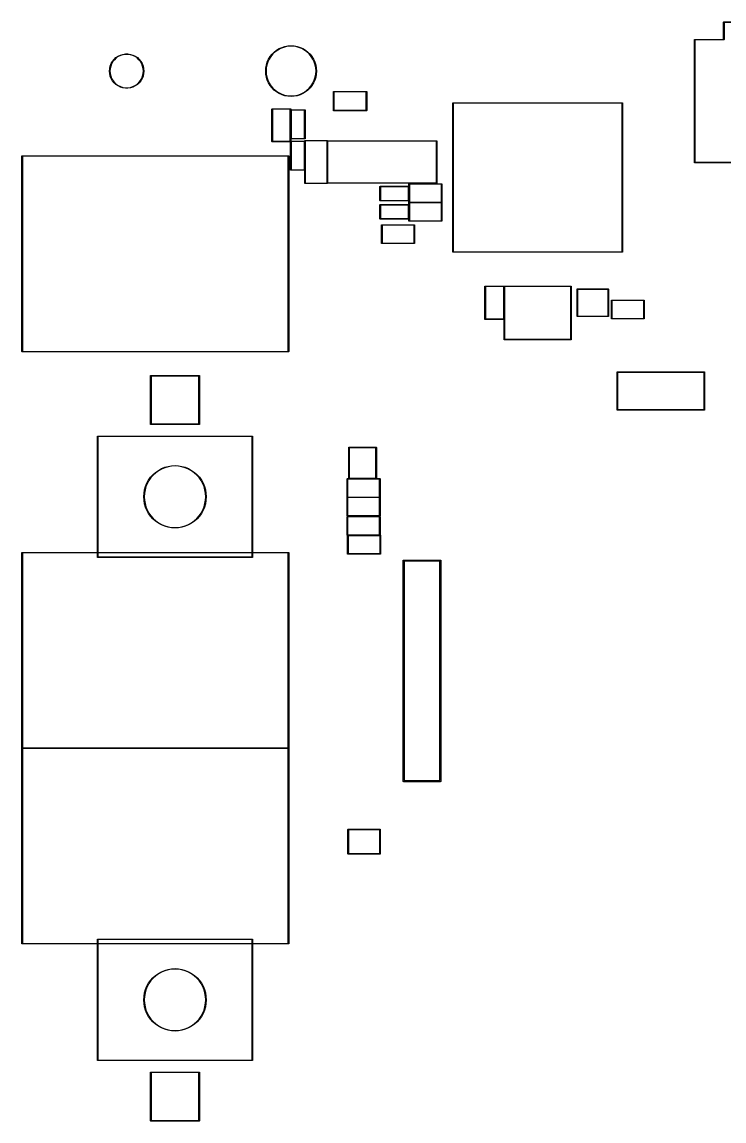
# Model space of a CAD drawing. Extents: x 0.56 to 7.71, y -5.18 to -0.64.
# Drawn here: x 0.558 to 3.416, y -5.178 to -0.706 of the extents above; entities that cross this region are included whole.
import ezdxf

# ---------------------------------------------------------------- set-up
doc = ezdxf.new("R2010")
doc.units = 0
doc.header["$MEASUREMENT"] = 0
doc.layers.add('BLACK', color=7, linetype='CONTINUOUS')

msp = doc.modelspace()

# ---------------------------------------------------------------- linework, layer by layer
at = {"layer": 'BLACK', "linetype": 'CONTINUOUS'}
for p, q in [((3.41415, -0.706693), (3.41444, -0.705997)), ((3.41415, -0.776575), (3.41415, -0.706693)), ((3.41444, -0.705997), (3.41514, -0.705709)), ((3.41514, -0.705709), (3.67104, -0.705709)), ((3.41612, -0.707677), (3.41612, -0.777559)), ((3.67006, -0.707677), (3.41612, -0.707677)), ((1.62881, -0.805168), (1.64109, -0.802919)), ((1.64717, -0.804134), (1.63451, -0.805733)), ((1.64109, -0.802919), (1.65354, -0.802165)), ((1.65992, -0.804134), (1.64717, -0.804134)), ((1.65354, -0.802165), (1.666, -0.802919)), ((1.67258, -0.805733), (1.65992, -0.804134)), ((1.666, -0.802919), (1.67828, -0.805168)), ((3.29604, -0.777559), (3.29633, -0.776863)), ((3.29604, -0.787402), (3.29604, -0.777559)), ((3.29604, -1.27756), (3.29604, -0.787402)), ((3.29633, -0.776863), (3.29703, -0.776575)), ((3.29703, -0.776575), (3.41415, -0.776575)), ((3.41514, -0.778543), (3.29801, -0.778543)), ((3.29801, -0.778543), (3.29801, -0.787402)), ((3.29801, -0.787402), (3.29801, -1.27657)), ((3.41583, -0.778255), (3.41514, -0.778543)), ((3.41612, -0.777559), (3.41583, -0.778255)), ((0.940681, -0.850876), (0.949311, -0.844992)), ((0.9502, -0.846532), (0.94179, -0.852266)), ((0.949311, -0.844992), (0.958721, -0.840461)), ((0.959371, -0.842116), (0.9502, -0.846532)), ((0.958721, -0.840461), (0.968702, -0.837382)), ((0.969097, -0.839116), (0.959371, -0.842116)), ((0.968702, -0.837382), (0.97903, -0.835825)), ((0.979163, -0.837598), (0.969097, -0.839116)), ((0.97903, -0.835825), (0.989474, -0.835825)), ((0.989341, -0.837598), (0.979163, -0.837598)), ((0.999406, -0.839116), (0.989341, -0.837598)), ((0.989474, -0.835825), (0.999802, -0.837382)), ((1.00913, -0.842116), (0.999406, -0.839116)), ((0.999802, -0.837382), (1.00978, -0.840461)), ((1.0183, -0.846532), (1.00913, -0.842116)), ((1.00978, -0.840461), (1.01919, -0.844992)), ((1.02671, -0.852266), (1.0183, -0.846532)), ((1.01919, -0.844992), (1.02782, -0.850876)), ((1.56203, -0.857484), (1.56849, -0.846804)), ((1.57136, -0.845806), (1.56453, -0.856576)), ((1.56849, -0.846804), (1.57619, -0.83698)), ((1.5795, -0.835977), (1.57136, -0.845806)), ((1.57619, -0.83698), (1.58501, -0.828156)), ((1.58879, -0.827244), (1.5795, -0.835977)), ((1.58501, -0.828156), (1.59484, -0.820459)), ((1.59911, -0.819746), (1.58879, -0.827244)), ((1.59484, -0.820459), (1.60552, -0.814003)), ((1.61029, -0.813601), (1.59911, -0.819746)), ((1.60552, -0.814003), (1.6169, -0.808881)), ((1.62215, -0.808905), (1.61029, -0.813601)), ((1.6169, -0.808881), (1.62881, -0.805168)), ((1.63451, -0.805733), (1.62215, -0.808905)), ((1.68493, -0.808905), (1.67258, -0.805733)), ((1.67828, -0.805168), (1.69019, -0.808881)), ((1.69679, -0.813601), (1.68493, -0.808905)), ((1.69019, -0.808881), (1.70157, -0.814003)), ((1.70797, -0.819746), (1.69679, -0.813601)), ((1.70157, -0.814003), (1.71225, -0.820459)), ((1.71829, -0.827244), (1.70797, -0.819746)), ((1.71225, -0.820459), (1.72207, -0.828156)), ((1.72759, -0.835977), (1.71829, -0.827244)), ((1.72207, -0.828156), (1.7309, -0.83698)), ((1.73572, -0.845806), (1.72759, -0.835977)), ((1.7309, -0.83698), (1.7386, -0.846804)), ((1.74256, -0.856576), (1.73572, -0.845806)), ((1.7386, -0.846804), (1.74505, -0.857484)), ((0.915151, -0.895096), (0.917475, -0.884914)), ((0.919174, -0.885438), (0.916909, -0.895361)), ((0.917475, -0.884914), (0.921291, -0.875191)), ((0.922893, -0.875963), (0.919174, -0.885438)), ((0.921291, -0.875191), (0.926513, -0.866146)), ((0.927982, -0.867148), (0.922893, -0.875963)), ((0.926513, -0.866146), (0.933025, -0.85798)), ((0.934328, -0.859189), (0.927982, -0.867148)), ((0.933025, -0.85798), (0.940681, -0.850876)), ((0.94179, -0.852266), (0.934328, -0.859189)), ((1.03418, -0.859189), (1.02671, -0.852266)), ((1.02782, -0.850876), (1.03548, -0.85798)), ((1.04052, -0.867148), (1.03418, -0.859189)), ((1.03548, -0.85798), (1.04199, -0.866146)), ((1.04561, -0.875963), (1.04052, -0.867148)), ((1.04199, -0.866146), (1.04721, -0.875191)), ((1.04933, -0.885438), (1.04561, -0.875963)), ((1.04721, -0.875191), (1.05103, -0.884914)), ((1.0516, -0.895361), (1.04933, -0.885438)), ((1.05103, -0.884914), (1.05335, -0.895096)), ((1.5502, -0.905512), (1.55095, -0.893055)), ((1.55095, -0.893055), (1.5532, -0.880779)), ((1.55277, -0.892781), (1.55196, -0.905512)), ((1.55516, -0.88025), (1.55277, -0.892781)), ((1.5532, -0.880779), (1.55691, -0.868865)), ((1.5591, -0.868118), (1.55516, -0.88025)), ((1.55691, -0.868865), (1.56203, -0.857484)), ((1.56453, -0.856576), (1.5591, -0.868118)), ((1.74799, -0.868118), (1.74256, -0.856576)), ((1.74505, -0.857484), (1.75017, -0.868865)), ((1.75193, -0.88025), (1.74799, -0.868118)), ((1.75017, -0.868865), (1.75389, -0.880779)), ((1.75432, -0.892781), (1.75193, -0.88025)), ((1.75389, -0.880779), (1.75614, -0.893055)), ((1.75512, -0.905512), (1.75432, -0.892781)), ((1.75614, -0.893055), (1.75689, -0.905512)), ((0.91437, -0.905512), (0.915151, -0.895096)), ((0.915151, -0.915927), (0.91437, -0.905512)), ((0.917475, -0.92611), (0.915151, -0.915927)), ((0.916909, -0.895361), (0.916148, -0.905512)), ((0.916148, -0.905512), (0.916909, -0.915662)), ((0.916909, -0.915662), (0.919174, -0.925586)), ((0.921291, -0.935832), (0.917475, -0.92611)), ((0.919174, -0.925586), (0.922893, -0.935061)), ((0.926513, -0.944878), (0.921291, -0.935832)), ((0.922893, -0.935061), (0.927982, -0.943876)), ((1.04052, -0.943876), (1.04561, -0.935061)), ((1.04721, -0.935832), (1.04199, -0.944878)), ((1.04561, -0.935061), (1.04933, -0.925586)), ((1.05103, -0.92611), (1.04721, -0.935832)), ((1.04933, -0.925586), (1.0516, -0.915662)), ((1.05335, -0.915927), (1.05103, -0.92611)), ((1.05236, -0.905512), (1.0516, -0.895361)), ((1.0516, -0.915662), (1.05236, -0.905512)), ((1.05335, -0.895096), (1.05413, -0.905512)), ((1.05413, -0.905512), (1.05335, -0.915927)), ((1.55095, -0.917969), (1.5502, -0.905512)), ((1.5532, -0.930244), (1.55095, -0.917969)), ((1.55196, -0.905512), (1.55277, -0.918243)), ((1.55277, -0.918243), (1.55516, -0.930773)), ((1.55691, -0.942159), (1.5532, -0.930244)), ((1.55516, -0.930773), (1.5591, -0.942905)), ((1.74799, -0.942905), (1.75193, -0.930773)), ((1.75389, -0.930244), (1.75017, -0.942159)), ((1.75193, -0.930773), (1.75432, -0.918243)), ((1.75614, -0.917969), (1.75389, -0.930244)), ((1.75432, -0.918243), (1.75512, -0.905512)), ((1.75689, -0.905512), (1.75614, -0.917969)), ((0.933025, -0.953044), (0.926513, -0.944878)), ((0.927982, -0.943876), (0.934328, -0.951834)), ((0.940681, -0.960148), (0.933025, -0.953044)), ((0.934328, -0.951834), (0.94179, -0.958758)), ((0.949311, -0.966031), (0.940681, -0.960148)), ((0.94179, -0.958758), (0.9502, -0.964491)), ((0.958721, -0.970563), (0.949311, -0.966031)), ((0.9502, -0.964491), (0.959371, -0.968908)), ((0.968702, -0.973642), (0.958721, -0.970563)), ((0.959371, -0.968908), (0.969097, -0.971908)), ((0.97903, -0.975198), (0.968702, -0.973642)), ((0.969097, -0.971908), (0.979163, -0.973425)), ((0.989474, -0.975198), (0.97903, -0.975198)), ((0.979163, -0.973425), (0.989341, -0.973425)), ((0.989341, -0.973425), (0.999406, -0.971908)), ((0.999802, -0.973642), (0.989474, -0.975198)), ((0.999406, -0.971908), (1.00913, -0.968908)), ((1.00978, -0.970563), (0.999802, -0.973642)), ((1.00913, -0.968908), (1.0183, -0.964491)), ((1.01919, -0.966031), (1.00978, -0.970563)), ((1.0183, -0.964491), (1.02671, -0.958758)), ((1.02782, -0.960148), (1.01919, -0.966031)), ((1.02671, -0.958758), (1.03418, -0.951834)), ((1.03548, -0.953044), (1.02782, -0.960148)), ((1.03418, -0.951834), (1.04052, -0.943876)), ((1.04199, -0.944878), (1.03548, -0.953044)), ((1.56203, -0.953539), (1.55691, -0.942159)), ((1.5591, -0.942905), (1.56453, -0.954448)), ((1.56849, -0.964219), (1.56203, -0.953539)), ((1.56453, -0.954448), (1.57136, -0.965218)), ((1.57619, -0.974043), (1.56849, -0.964219)), ((1.57136, -0.965218), (1.5795, -0.975047)), ((1.58501, -0.982868), (1.57619, -0.974043)), ((1.5795, -0.975047), (1.58879, -0.983779)), ((1.59484, -0.990564), (1.58501, -0.982868)), ((1.58879, -0.983779), (1.59911, -0.991277)), ((1.70797, -0.991277), (1.71829, -0.983779)), ((1.72207, -0.982868), (1.71225, -0.990564)), ((1.71829, -0.983779), (1.72759, -0.975047)), ((1.7309, -0.974043), (1.72207, -0.982868)), ((1.72759, -0.975047), (1.73572, -0.965218)), ((1.7386, -0.964219), (1.7309, -0.974043)), ((1.73572, -0.965218), (1.74256, -0.954448)), ((1.74505, -0.953539), (1.7386, -0.964219)), ((1.74256, -0.954448), (1.74799, -0.942905)), ((1.75017, -0.942159), (1.74505, -0.953539)), ((1.60552, -0.997021), (1.59484, -0.990564)), ((1.59911, -0.991277), (1.61029, -0.997423)), ((1.6169, -1.00214), (1.60552, -0.997021)), ((1.61029, -0.997423), (1.62215, -1.00212)), ((1.62881, -1.00586), (1.6169, -1.00214)), ((1.62215, -1.00212), (1.63451, -1.00529)), ((1.64109, -1.0081), (1.62881, -1.00586)), ((1.63451, -1.00529), (1.64717, -1.00689)), ((1.65354, -1.00886), (1.64109, -1.0081)), ((1.64717, -1.00689), (1.65992, -1.00689)), ((1.666, -1.0081), (1.65354, -1.00886)), ((1.65992, -1.00689), (1.67258, -1.00529)), ((1.67828, -1.00586), (1.666, -1.0081)), ((1.67258, -1.00529), (1.68493, -1.00212)), ((1.69019, -1.00214), (1.67828, -1.00586)), ((1.68493, -1.00212), (1.69679, -0.997423)), ((1.70157, -0.997021), (1.69019, -1.00214)), ((1.69679, -0.997423), (1.70797, -0.991277)), ((1.71225, -0.990564), (1.70157, -0.997021)), ((1.82579, -0.988976), (1.82608, -0.98828)), ((1.82579, -1.06614), (1.82579, -0.988976)), ((1.82608, -0.98828), (1.82677, -0.987992)), ((1.82677, -0.987992), (1.96063, -0.987992)), ((1.82776, -0.989961), (1.82776, -1.06516)), ((1.95965, -0.989961), (1.82776, -0.989961)), ((1.95965, -1.06516), (1.95965, -0.989961)), ((1.96063, -0.987992), (1.96133, -0.98828)), ((1.96133, -0.98828), (1.96161, -0.988976)), ((1.96161, -0.988976), (1.96161, -1.06614)), ((1.57579, -1.05984), (1.57608, -1.05915)), ((1.57579, -1.19213), (1.57579, -1.05984)), ((1.57608, -1.05915), (1.57677, -1.05886)), ((1.57677, -1.05886), (1.65157, -1.05886)), ((1.57776, -1.06083), (1.57776, -1.19114)), ((1.65059, -1.06083), (1.57776, -1.06083)), ((1.65059, -1.19114), (1.65059, -1.06083)), ((1.65157, -1.05886), (1.65227, -1.05915)), ((1.65227, -1.05915), (1.65256, -1.05984)), ((1.65256, -1.05984), (1.65256, -1.0628)), ((1.65256, -1.0628), (1.70984, -1.0628)), ((1.65335, -1.06476), (1.65335, -1.17933)), ((1.70886, -1.06476), (1.65335, -1.06476)), ((1.70886, -1.17933), (1.70886, -1.06476)), ((1.70984, -1.0628), (1.71054, -1.06308)), ((1.71054, -1.06308), (1.71083, -1.06378)), ((1.71083, -1.06378), (1.71083, -1.18031)), ((1.82608, -1.06684), (1.82579, -1.06614)), ((1.82677, -1.06713), (1.82608, -1.06684)), ((1.96063, -1.06713), (1.82677, -1.06713)), ((1.82776, -1.06516), (1.95965, -1.06516)), ((1.96133, -1.06684), (1.96063, -1.06713)), ((1.96161, -1.06614), (1.96133, -1.06684)), ((2.31201, -1.03543), (2.3123, -1.03474)), ((2.31201, -1.64173), (2.31201, -1.03543)), ((2.3123, -1.03474), (2.31299, -1.03445)), ((2.31299, -1.03445), (3.00197, -1.03445)), ((2.31398, -1.03642), (2.31398, -1.64075)), ((3.00098, -1.03642), (2.31398, -1.03642)), ((3.00098, -1.64075), (3.00098, -1.03642)), ((3.00197, -1.03445), (3.00266, -1.03474)), ((3.00266, -1.03474), (3.00295, -1.03543)), ((3.00295, -1.03543), (3.00295, -1.64173)), ((1.57608, -1.19282), (1.57579, -1.19213)), ((1.57677, -1.19311), (1.57608, -1.19282)), ((1.65138, -1.19311), (1.57677, -1.19311)), ((1.57776, -1.19114), (1.65059, -1.19114)), ((1.65138, -1.30827), (1.65138, -1.19311)), ((1.70984, -1.1813), (1.65256, -1.1813)), ((1.65256, -1.1813), (1.65256, -1.19075)), ((1.65256, -1.19075), (1.70965, -1.19075)), ((1.65335, -1.17933), (1.70886, -1.17933)), ((1.65335, -1.19272), (1.65335, -1.30728)), ((1.70886, -1.19272), (1.65335, -1.19272)), ((1.70886, -1.30728), (1.70886, -1.19272)), ((1.70965, -1.18898), (1.70993, -1.18828)), ((1.70965, -1.19075), (1.70965, -1.18898)), ((1.71054, -1.18101), (1.70984, -1.1813)), ((1.70993, -1.18828), (1.71063, -1.18799)), ((1.71083, -1.18031), (1.71054, -1.18101)), ((1.71063, -1.18799), (1.80118, -1.18799)), ((1.71161, -1.18996), (1.71161, -1.36122)), ((1.8002, -1.18996), (1.71161, -1.18996)), ((1.8002, -1.36122), (1.8002, -1.18996)), ((1.80118, -1.18799), (1.80188, -1.18828)), ((1.80188, -1.18828), (1.80217, -1.18898)), ((1.80217, -1.18898), (1.80217, -1.18917)), ((1.80217, -1.18917), (2.24606, -1.18917)), ((1.80217, -1.19114), (1.80217, -1.36004)), ((2.24508, -1.19114), (1.80217, -1.19114)), ((2.24508, -1.36004), (2.24508, -1.19114)), ((2.24606, -1.18917), (2.24676, -1.18946)), ((2.24676, -1.18946), (2.24705, -1.19016)), ((2.24705, -1.19016), (2.24705, -1.36102)), ((0.558071, -1.25079), (0.558359, -1.25009)), ((0.558071, -2.04724), (0.558071, -1.25079)), ((0.558359, -1.25009), (0.559055, -1.2498)), ((0.559055, -1.2498), (1.64291, -1.2498)), ((0.560039, -1.25177), (0.560039, -2.04626)), ((1.64193, -1.25177), (0.560039, -1.25177)), ((1.64193, -2.04626), (1.64193, -1.25177)), ((1.64291, -1.2498), (1.64361, -1.25009)), ((1.64361, -1.25009), (1.6439, -1.25079)), ((1.6439, -1.25079), (1.6439, -2.04724)), ((3.29633, -1.27826), (3.29604, -1.27756)), ((3.29703, -1.27854), (3.29633, -1.27826)), ((3.78915, -1.27854), (3.29703, -1.27854)), ((3.29801, -1.27657), (3.78817, -1.27657)), ((1.65167, -1.30896), (1.65138, -1.30827)), ((1.65236, -1.30925), (1.65167, -1.30896)), ((1.70965, -1.30925), (1.65236, -1.30925)), ((1.65335, -1.30728), (1.70886, -1.30728)), ((1.70965, -1.3622), (1.70965, -1.30925)), ((1.70993, -1.3629), (1.70965, -1.3622)), ((1.71063, -1.36319), (1.70993, -1.3629)), ((1.80118, -1.36319), (1.71063, -1.36319)), ((1.71161, -1.36122), (1.8002, -1.36122)), ((1.80188, -1.3629), (1.80118, -1.36319)), ((1.80217, -1.3622), (1.80188, -1.3629)), ((1.80217, -1.36004), (2.24508, -1.36004)), ((2.24606, -1.36201), (1.80217, -1.36201)), ((1.80217, -1.36201), (1.80217, -1.3622)), ((2.01555, -1.3753), (2.01584, -1.3746)), ((2.01555, -1.43278), (2.01555, -1.3753)), ((2.01584, -1.3746), (2.01654, -1.37431)), ((2.01654, -1.37431), (2.13307, -1.37431)), ((2.01752, -1.37628), (2.01752, -1.43179)), ((2.13209, -1.37628), (2.01752, -1.37628)), ((2.13209, -1.43179), (2.13209, -1.37628)), ((2.13307, -1.37431), (2.13366, -1.37456)), ((2.13366, -1.36467), (2.13395, -1.36397)), ((2.13366, -1.37456), (2.13366, -1.36467)), ((2.13395, -1.36397), (2.13465, -1.36368)), ((2.13465, -1.36368), (2.26693, -1.36368)), ((2.13563, -1.36565), (2.13563, -1.43848)), ((2.26594, -1.36565), (2.13563, -1.36565)), ((2.24676, -1.36172), (2.24606, -1.36201)), ((2.24705, -1.36102), (2.24676, -1.36172)), ((2.26594, -1.43848), (2.26594, -1.36565)), ((2.26693, -1.36368), (2.26763, -1.36397)), ((2.26763, -1.36397), (2.26791, -1.36467)), ((2.26791, -1.36467), (2.26791, -1.43947)), ((2.01584, -1.43347), (2.01555, -1.43278)), ((2.01555, -1.44961), (2.01584, -1.44891)), ((2.01555, -1.50709), (2.01555, -1.44961)), ((2.01654, -1.43376), (2.01584, -1.43347)), ((2.01584, -1.44891), (2.01654, -1.44862)), ((2.13307, -1.43376), (2.01654, -1.43376)), ((2.01654, -1.44862), (2.13307, -1.44862)), ((2.01752, -1.43179), (2.13209, -1.43179)), ((2.01752, -1.45059), (2.01752, -1.5061)), ((2.13209, -1.45059), (2.01752, -1.45059)), ((2.13209, -1.5061), (2.13209, -1.45059)), ((2.13366, -1.43352), (2.13307, -1.43376)), ((2.13307, -1.44862), (2.13366, -1.44887)), ((2.13366, -1.43947), (2.13366, -1.43352)), ((2.13395, -1.44016), (2.13366, -1.43947)), ((2.13366, -1.44094), (2.13395, -1.44025)), ((2.13366, -1.44887), (2.13366, -1.44094)), ((2.13405, -1.44021), (2.13395, -1.44016)), ((2.13395, -1.44025), (2.13405, -1.44021)), ((2.13563, -1.43848), (2.26594, -1.43848)), ((2.13563, -1.44193), (2.13563, -1.51476)), ((2.26594, -1.44193), (2.13563, -1.44193)), ((2.26594, -1.51476), (2.26594, -1.44193)), ((2.26763, -1.44016), (2.26752, -1.44021)), ((2.26752, -1.44021), (2.26763, -1.44025)), ((2.26791, -1.43947), (2.26763, -1.44016)), ((2.26763, -1.44025), (2.26791, -1.44094)), ((2.26791, -1.44094), (2.26791, -1.51575)), ((2.01584, -1.50778), (2.01555, -1.50709)), ((2.01654, -1.50807), (2.01584, -1.50778)), ((2.13307, -1.50807), (2.01654, -1.50807)), ((2.01752, -1.5061), (2.13209, -1.5061)), ((2.13366, -1.50783), (2.13307, -1.50807)), ((2.13366, -1.51575), (2.13366, -1.50783)), ((2.13395, -1.51644), (2.13366, -1.51575)), ((2.13465, -1.51673), (2.13395, -1.51644)), ((2.26693, -1.51673), (2.13465, -1.51673)), ((2.13563, -1.51476), (2.26594, -1.51476)), ((2.26763, -1.51644), (2.26693, -1.51673)), ((2.26791, -1.51575), (2.26763, -1.51644)), ((2.02185, -1.53189), (2.02214, -1.53119)), ((2.02185, -1.60669), (2.02185, -1.53189)), ((2.02214, -1.53119), (2.02283, -1.53091)), ((2.02283, -1.53091), (2.15512, -1.53091)), ((2.02382, -1.53287), (2.02382, -1.60571)), ((2.15413, -1.53287), (2.02382, -1.53287)), ((2.15413, -1.60571), (2.15413, -1.53287)), ((2.15512, -1.53091), (2.15581, -1.53119)), ((2.15581, -1.53119), (2.1561, -1.53189)), ((2.1561, -1.53189), (2.1561, -1.60669)), ((2.02214, -1.60739), (2.02185, -1.60669)), ((2.02283, -1.60768), (2.02214, -1.60739)), ((2.15512, -1.60768), (2.02283, -1.60768)), ((2.02382, -1.60571), (2.15413, -1.60571)), ((2.15581, -1.60739), (2.15512, -1.60768)), ((2.1561, -1.60669), (2.15581, -1.60739)), ((2.3123, -1.64243), (2.31201, -1.64173)), ((2.31299, -1.64272), (2.3123, -1.64243)), ((3.00197, -1.64272), (2.31299, -1.64272)), ((2.31398, -1.64075), (3.00098, -1.64075)), ((3.00266, -1.64243), (3.00197, -1.64272)), ((3.00295, -1.64173), (3.00266, -1.64243)), ((2.44272, -1.7815), (2.443, -1.7808)), ((2.44272, -1.91535), (2.44272, -1.7815)), ((2.443, -1.7808), (2.4437, -1.78051)), ((2.4437, -1.78051), (2.52087, -1.78051)), ((2.44469, -1.78248), (2.44469, -1.91437)), ((2.51988, -1.78248), (2.44469, -1.78248)), ((2.51988, -1.91437), (2.51988, -1.78248)), ((2.52087, -1.78051), (2.52126, -1.78067)), ((2.52126, -1.78067), (2.52165, -1.78051)), ((2.52165, -1.78051), (2.79331, -1.78051)), ((2.52264, -1.78248), (2.52264, -1.99705)), ((2.79232, -1.78248), (2.52264, -1.78248)), ((2.79232, -1.99705), (2.79232, -1.78248)), ((2.79331, -1.78051), (2.794, -1.7808)), ((2.794, -1.7808), (2.79429, -1.7815)), ((2.79429, -1.7815), (2.79429, -1.99803)), ((2.81791, -1.79331), (2.8182, -1.79261)), ((2.81791, -1.90354), (2.81791, -1.79331)), ((2.8182, -1.79261), (2.8189, -1.79232)), ((2.8189, -1.79232), (2.94488, -1.79232)), ((2.81988, -1.79429), (2.81988, -1.90256)), ((2.9439, -1.79429), (2.81988, -1.79429)), ((2.9439, -1.90256), (2.9439, -1.79429)), ((2.94488, -1.79232), (2.94558, -1.79261)), ((2.94558, -1.79261), (2.94587, -1.79331)), ((2.94587, -1.79331), (2.94587, -1.90354)), ((2.95748, -1.83858), (2.95777, -1.83789)), ((2.95748, -1.91339), (2.95748, -1.83858)), ((2.95777, -1.83789), (2.95846, -1.8376)), ((2.95846, -1.8376), (3.09075, -1.8376)), ((2.95945, -1.83957), (2.95945, -1.9124)), ((3.08976, -1.83957), (2.95945, -1.83957)), ((3.08976, -1.9124), (3.08976, -1.83957)), ((3.09075, -1.8376), (3.09144, -1.83789)), ((3.09144, -1.83789), (3.09173, -1.83858)), ((3.09173, -1.83858), (3.09173, -1.91339)), ((2.443, -1.91605), (2.44272, -1.91535)), ((2.4437, -1.91634), (2.443, -1.91605)), ((2.52067, -1.91634), (2.4437, -1.91634)), ((2.44469, -1.91437), (2.51988, -1.91437)), ((2.52067, -1.99803), (2.52067, -1.91634)), ((2.8182, -1.90424), (2.81791, -1.90354)), ((2.8189, -1.90453), (2.8182, -1.90424)), ((2.94488, -1.90453), (2.8189, -1.90453)), ((2.81988, -1.90256), (2.9439, -1.90256)), ((2.94558, -1.90424), (2.94488, -1.90453)), ((2.94587, -1.90354), (2.94558, -1.90424)), ((2.95777, -1.91408), (2.95748, -1.91339)), ((2.95846, -1.91437), (2.95777, -1.91408)), ((3.09075, -1.91437), (2.95846, -1.91437)), ((2.95945, -1.9124), (3.08976, -1.9124)), ((3.09144, -1.91408), (3.09075, -1.91437)), ((3.09173, -1.91339), (3.09144, -1.91408)), ((2.52096, -1.99873), (2.52067, -1.99803)), ((2.52165, -1.99902), (2.52096, -1.99873)), ((2.79331, -1.99902), (2.52165, -1.99902)), ((2.52264, -1.99705), (2.79232, -1.99705)), ((2.794, -1.99873), (2.79331, -1.99902)), ((2.79429, -1.99803), (2.794, -1.99873)), ((0.558359, -2.04794), (0.558071, -2.04724)), ((0.559055, -2.04823), (0.558359, -2.04794)), ((1.64291, -2.04823), (0.559055, -2.04823)), ((0.560039, -2.04626), (1.64193, -2.04626)), ((1.64361, -2.04794), (1.64291, -2.04823)), ((1.6439, -2.04724), (1.64361, -2.04794)), ((1.08169, -2.14567), (1.08198, -2.14497)), ((1.08169, -2.34252), (1.08169, -2.14567)), ((1.08198, -2.14497), (1.08268, -2.14469)), ((1.08268, -2.14469), (1.27953, -2.14469)), ((1.08366, -2.14665), (1.08366, -2.34154)), ((1.27854, -2.14665), (1.08366, -2.14665)), ((1.27854, -2.34154), (1.27854, -2.14665)), ((1.27953, -2.14469), (1.28022, -2.14497)), ((1.28022, -2.14497), (1.28051, -2.14567)), ((1.28051, -2.14567), (1.28051, -2.34252)), ((2.98091, -2.13071), (2.98119, -2.13001)), ((2.98091, -2.28425), (2.98091, -2.13071)), ((2.98119, -2.13001), (2.98189, -2.12972)), ((2.98189, -2.12972), (3.33622, -2.12972)), ((2.98287, -2.13169), (2.98287, -2.28327)), ((3.33524, -2.13169), (2.98287, -2.13169)), ((3.33524, -2.28327), (3.33524, -2.13169)), ((3.33622, -2.12972), (3.33692, -2.13001)), ((3.33692, -2.13001), (3.3372, -2.13071)), ((3.3372, -2.13071), (3.3372, -2.28425)), ((2.98119, -2.28495), (2.98091, -2.28425)), ((2.98189, -2.28524), (2.98119, -2.28495)), ((3.33622, -2.28524), (2.98189, -2.28524)), ((2.98287, -2.28327), (3.33524, -2.28327)), ((3.33692, -2.28495), (3.33622, -2.28524)), ((3.3372, -2.28425), (3.33692, -2.28495)), ((1.08198, -2.34322), (1.08169, -2.34252)), ((1.08268, -2.3435), (1.08198, -2.34322)), ((1.27953, -2.3435), (1.08268, -2.3435)), ((1.08366, -2.34154), (1.27854, -2.34154)), ((1.28022, -2.34322), (1.27953, -2.3435)), ((1.28051, -2.34252), (1.28022, -2.34322)), ((0.865157, -2.39173), (0.865446, -2.39104)), ((0.865157, -2.86398), (0.865157, -2.39173)), ((0.865446, -2.39104), (0.866142, -2.39075)), ((0.866142, -2.39075), (1.49606, -2.39075)), ((0.867126, -2.39272), (0.867126, -2.86398)), ((1.49508, -2.39272), (0.867126, -2.39272)), ((1.49508, -2.86398), (1.49508, -2.39272)), ((1.49606, -2.39075), (1.49676, -2.39104)), ((1.49676, -2.39104), (1.49705, -2.39173)), ((1.49705, -2.39173), (1.49705, -2.86398)), ((1.88878, -2.43703), (1.88907, -2.43634)), ((1.88878, -2.56302), (1.88878, -2.43703)), ((1.88907, -2.43634), (1.88976, -2.43605)), ((1.88976, -2.43605), (2, -2.43605)), ((1.89075, -2.43802), (1.89075, -2.56203)), ((1.99902, -2.43802), (1.89075, -2.43802)), ((1.99902, -2.56203), (1.99902, -2.43802)), ((2, -2.43605), (2.0007, -2.43634)), ((2.0007, -2.43634), (2.00098, -2.43703)), ((2.00098, -2.43703), (2.00098, -2.56302)), ((1.08183, -2.55863), (1.09132, -2.54801)), ((1.09257, -2.54927), (1.08322, -2.55974)), ((1.09132, -2.54801), (1.10194, -2.53853)), ((1.10304, -2.53991), (1.09257, -2.54927)), ((1.10194, -2.53853), (1.11355, -2.53029)), ((1.11449, -2.53179), (1.10304, -2.53991)), ((1.11355, -2.53029), (1.12601, -2.5234)), ((1.12678, -2.525), (1.11449, -2.53179)), ((1.12601, -2.5234), (1.13917, -2.51795)), ((1.13975, -2.51962), (1.12678, -2.525)), ((1.13917, -2.51795), (1.15285, -2.51401)), ((1.15324, -2.51574), (1.13975, -2.51962)), ((1.15285, -2.51401), (1.16689, -2.51163)), ((1.16708, -2.51339), (1.15324, -2.51574)), ((1.16689, -2.51163), (1.1811, -2.51083)), ((1.1811, -2.5126), (1.16708, -2.51339)), ((1.1811, -2.51083), (1.19532, -2.51163)), ((1.19512, -2.51339), (1.1811, -2.5126)), ((1.20896, -2.51574), (1.19512, -2.51339)), ((1.19532, -2.51163), (1.20936, -2.51401)), ((1.22245, -2.51962), (1.20896, -2.51574)), ((1.20936, -2.51401), (1.22304, -2.51795)), ((1.23542, -2.525), (1.22245, -2.51962)), ((1.22304, -2.51795), (1.23619, -2.5234)), ((1.24771, -2.53179), (1.23542, -2.525)), ((1.23619, -2.5234), (1.24865, -2.53029)), ((1.25916, -2.53991), (1.24771, -2.53179)), ((1.24865, -2.53029), (1.26027, -2.53853)), ((1.26963, -2.54927), (1.25916, -2.53991)), ((1.26027, -2.53853), (1.27088, -2.54801)), ((1.27899, -2.55974), (1.26963, -2.54927)), ((1.27088, -2.54801), (1.28037, -2.55863)), ((1.06126, -2.59586), (1.06671, -2.58271)), ((1.0683, -2.58347), (1.06293, -2.59645)), ((1.06671, -2.58271), (1.0736, -2.57024)), ((1.0751, -2.57119), (1.0683, -2.58347)), ((1.0736, -2.57024), (1.08183, -2.55863)), ((1.08322, -2.55974), (1.0751, -2.57119)), ((1.28711, -2.57119), (1.27899, -2.55974)), ((1.28037, -2.55863), (1.28861, -2.57024)), ((1.2939, -2.58347), (1.28711, -2.57119)), ((1.28861, -2.57024), (1.2955, -2.58271)), ((1.29927, -2.59645), (1.2939, -2.58347)), ((1.2955, -2.58271), (1.30095, -2.59586)), ((1.88169, -2.56496), (1.88198, -2.56426)), ((1.88169, -2.63976), (1.88169, -2.56496)), ((1.88198, -2.56426), (1.88268, -2.56398)), ((1.88268, -2.56398), (1.88971, -2.56398)), ((1.88366, -2.56594), (1.88366, -2.63878)), ((2.01398, -2.56594), (1.88366, -2.56594)), ((1.88907, -2.56371), (1.88878, -2.56302)), ((1.88971, -2.56398), (1.88907, -2.56371)), ((1.89075, -2.56203), (1.99902, -2.56203)), ((2.0007, -2.56371), (2.00006, -2.56398)), ((2.00006, -2.56398), (2.01496, -2.56398)), ((2.00098, -2.56302), (2.0007, -2.56371)), ((2.01398, -2.63878), (2.01398, -2.56594)), ((2.01496, -2.56398), (2.01566, -2.56426)), ((2.01566, -2.56426), (2.01594, -2.56496)), ((2.01594, -2.56496), (2.01594, -2.63976)), ((1.05413, -2.6378), (1.05493, -2.62358)), ((1.05493, -2.65201), (1.05413, -2.6378)), ((1.05493, -2.62358), (1.05732, -2.60954)), ((1.05669, -2.62378), (1.05591, -2.6378)), ((1.05591, -2.6378), (1.05669, -2.65181)), ((1.05904, -2.60994), (1.05669, -2.62378)), ((1.05732, -2.60954), (1.06126, -2.59586)), ((1.06293, -2.59645), (1.05904, -2.60994)), ((1.30316, -2.60994), (1.29927, -2.59645)), ((1.30095, -2.59586), (1.30489, -2.60954)), ((1.30551, -2.62378), (1.30316, -2.60994)), ((1.30489, -2.60954), (1.30727, -2.62358)), ((1.3063, -2.6378), (1.30551, -2.62378)), ((1.30551, -2.65181), (1.3063, -2.6378)), ((1.30727, -2.62358), (1.30807, -2.6378)), ((1.30807, -2.6378), (1.30727, -2.65201)), ((1.05732, -2.66605), (1.05493, -2.65201)), ((1.05669, -2.65181), (1.05904, -2.66565)), ((1.06126, -2.67973), (1.05732, -2.66605)), ((1.05904, -2.66565), (1.06293, -2.67915)), ((1.06671, -2.69288), (1.06126, -2.67973)), ((1.06293, -2.67915), (1.0683, -2.69212)), ((1.2939, -2.69212), (1.29927, -2.67915)), ((1.30095, -2.67973), (1.2955, -2.69288)), ((1.29927, -2.67915), (1.30316, -2.66565)), ((1.30489, -2.66605), (1.30095, -2.67973)), ((1.30316, -2.66565), (1.30551, -2.65181)), ((1.30727, -2.65201), (1.30489, -2.66605)), ((1.88169, -2.71457), (1.88169, -2.63976)), ((1.88366, -2.63878), (2.01398, -2.63878)), ((1.88366, -2.64075), (1.88366, -2.71358)), ((2.01398, -2.64075), (1.88366, -2.64075)), ((2.01398, -2.71358), (2.01398, -2.64075)), ((2.01594, -2.63976), (2.01594, -2.71457)), ((1.0736, -2.70535), (1.06671, -2.69288)), ((1.0683, -2.69212), (1.0751, -2.7044)), ((1.08183, -2.71696), (1.0736, -2.70535)), ((1.0751, -2.7044), (1.08322, -2.71585)), ((1.09132, -2.72758), (1.08183, -2.71696)), ((1.08322, -2.71585), (1.09257, -2.72632)), ((1.10194, -2.73706), (1.09132, -2.72758)), ((1.09257, -2.72632), (1.10304, -2.73568)), ((1.25916, -2.73568), (1.26963, -2.72632)), ((1.27088, -2.72758), (1.26027, -2.73706)), ((1.26963, -2.72632), (1.27899, -2.71585)), ((1.28037, -2.71696), (1.27088, -2.72758)), ((1.27899, -2.71585), (1.28711, -2.7044)), ((1.28861, -2.70535), (1.28037, -2.71696)), ((1.28711, -2.7044), (1.2939, -2.69212)), ((1.2955, -2.69288), (1.28861, -2.70535)), ((1.88198, -2.71526), (1.88169, -2.71457)), ((1.88169, -2.7185), (1.88198, -2.71781)), ((1.88169, -2.79331), (1.88169, -2.7185)), ((1.88268, -2.71555), (1.88198, -2.71526)), ((1.88198, -2.71781), (1.88268, -2.71752)), ((2.01496, -2.71555), (1.88268, -2.71555)), ((1.88268, -2.71752), (2.01496, -2.71752)), ((1.88366, -2.71358), (2.01398, -2.71358)), ((1.88366, -2.71949), (1.88366, -2.79232)), ((2.01398, -2.71949), (1.88366, -2.71949)), ((2.01398, -2.79232), (2.01398, -2.71949)), ((2.01566, -2.71526), (2.01496, -2.71555)), ((2.01496, -2.71752), (2.01566, -2.71781)), ((2.01594, -2.71457), (2.01566, -2.71526)), ((2.01566, -2.71781), (2.01594, -2.7185)), ((2.01594, -2.7185), (2.01594, -2.79331)), ((1.11355, -2.7453), (1.10194, -2.73706)), ((1.10304, -2.73568), (1.11449, -2.7438)), ((1.12601, -2.75219), (1.11355, -2.7453)), ((1.11449, -2.7438), (1.12678, -2.75059)), ((1.13917, -2.75764), (1.12601, -2.75219)), ((1.12678, -2.75059), (1.13975, -2.75597)), ((1.15285, -2.76158), (1.13917, -2.75764)), ((1.13975, -2.75597), (1.15324, -2.75985)), ((1.16689, -2.76397), (1.15285, -2.76158)), ((1.15324, -2.75985), (1.16708, -2.76221)), ((1.1811, -2.76476), (1.16689, -2.76397)), ((1.16708, -2.76221), (1.1811, -2.76299)), ((1.1811, -2.76299), (1.19512, -2.76221)), ((1.19532, -2.76397), (1.1811, -2.76476)), ((1.19512, -2.76221), (1.20896, -2.75985)), ((1.20936, -2.76158), (1.19532, -2.76397)), ((1.20896, -2.75985), (1.22245, -2.75597)), ((1.22304, -2.75764), (1.20936, -2.76158)), ((1.22245, -2.75597), (1.23542, -2.75059)), ((1.23619, -2.75219), (1.22304, -2.75764)), ((1.23542, -2.75059), (1.24771, -2.7438)), ((1.24865, -2.7453), (1.23619, -2.75219)), ((1.24771, -2.7438), (1.25916, -2.73568)), ((1.26027, -2.73706), (1.24865, -2.7453)), ((1.88198, -2.794), (1.88169, -2.79331)), ((1.88268, -2.79429), (1.88198, -2.794)), ((1.88465, -2.79429), (1.88268, -2.79429)), ((1.88366, -2.79232), (2.01398, -2.79232)), ((1.88366, -2.79528), (1.88395, -2.79458)), ((1.88366, -2.87008), (1.88366, -2.79528)), ((1.88395, -2.79458), (1.88465, -2.79429)), ((1.88563, -2.79626), (1.88563, -2.86909)), ((2.01594, -2.79626), (1.88563, -2.79626)), ((2.01566, -2.794), (2.01496, -2.79429)), ((2.01496, -2.79429), (2.01693, -2.79429)), ((2.01594, -2.79331), (2.01566, -2.794)), ((2.01594, -2.86909), (2.01594, -2.79626)), ((2.01693, -2.79429), (2.01763, -2.79458)), ((2.01763, -2.79458), (2.01791, -2.79528)), ((2.01791, -2.79528), (2.01791, -2.87008)), ((0.558071, -2.86496), (0.558359, -2.86426)), ((0.558071, -3.66024), (0.558071, -2.86496)), ((0.558359, -2.86426), (0.559055, -2.86398)), ((0.559055, -2.86398), (0.865157, -2.86398)), ((0.865157, -2.86594), (0.560039, -2.86594)), ((0.560039, -2.86594), (0.560039, -3.65925)), ((0.865157, -2.88386), (0.865157, -2.86594)), ((0.865446, -2.88455), (0.865157, -2.88386)), ((0.866142, -2.88484), (0.865446, -2.88455)), ((1.49606, -2.88484), (0.866142, -2.88484)), ((0.867126, -2.86398), (1.49508, -2.86398)), ((0.867126, -2.86594), (0.867126, -2.88287)), ((1.49508, -2.86594), (0.867126, -2.86594)), ((0.867126, -2.88287), (1.49508, -2.88287)), ((1.49508, -2.88287), (1.49508, -2.86594)), ((1.49676, -2.88455), (1.49606, -2.88484)), ((1.49705, -2.88386), (1.49676, -2.88455)), ((1.49705, -2.86398), (1.64291, -2.86398)), ((1.49705, -2.86594), (1.49705, -2.88386)), ((1.64193, -2.86594), (1.49705, -2.86594)), ((1.64193, -3.65925), (1.64193, -2.86594)), ((1.64291, -2.86398), (1.64361, -2.86426)), ((1.64361, -2.86426), (1.6439, -2.86496)), ((1.6439, -2.86496), (1.6439, -3.66024)), ((1.88395, -2.87077), (1.88366, -2.87008)), ((1.88465, -2.87106), (1.88395, -2.87077)), ((2.01693, -2.87106), (1.88465, -2.87106)), ((1.88563, -2.86909), (2.01594, -2.86909)), ((2.01763, -2.87077), (2.01693, -2.87106)), ((2.01791, -2.87008), (2.01763, -2.87077)), ((2.10984, -2.89764), (2.11053, -2.89597)), ((2.10984, -3.79528), (2.10984, -2.89764)), ((2.11053, -2.89597), (2.1122, -2.89528)), ((2.1122, -2.89528), (2.26102, -2.89528)), ((2.11457, -2.9), (2.11457, -3.79291)), ((2.25866, -2.9), (2.11457, -2.9)), ((2.25866, -3.79291), (2.25866, -2.9)), ((2.26102, -2.89528), (2.26269, -2.89597)), ((2.26269, -2.89597), (2.26339, -2.89764)), ((2.26339, -2.89764), (2.26339, -3.79528)), ((0.558071, -4.45669), (0.558071, -3.66024)), ((0.560039, -3.65925), (1.64193, -3.65925)), ((0.560039, -3.6624), (0.560039, -4.45571)), ((1.64193, -3.6624), (0.560039, -3.6624)), ((1.64193, -4.45571), (1.64193, -3.6624)), ((1.6439, -3.66024), (1.6439, -4.45669)), ((2.11053, -3.79695), (2.10984, -3.79528)), ((2.1122, -3.79764), (2.11053, -3.79695)), ((2.26102, -3.79764), (2.1122, -3.79764)), ((2.11457, -3.79291), (2.25866, -3.79291)), ((2.26269, -3.79695), (2.26102, -3.79764)), ((2.26339, -3.79528), (2.26269, -3.79695)), ((1.88484, -3.99213), (1.88513, -3.99143)), ((1.88484, -4.09055), (1.88484, -3.99213)), ((1.88513, -3.99143), (1.88583, -3.99114)), ((1.88583, -3.99114), (2.01575, -3.99114)), ((1.88681, -3.99311), (1.88681, -4.08957)), ((2.01476, -3.99311), (1.88681, -3.99311)), ((2.01476, -4.08957), (2.01476, -3.99311)), ((2.01575, -3.99114), (2.01644, -3.99143)), ((2.01644, -3.99143), (2.01673, -3.99213)), ((2.01673, -3.99213), (2.01673, -4.09055)), ((1.88513, -4.09125), (1.88484, -4.09055)), ((1.88583, -4.09154), (1.88513, -4.09125)), ((2.01575, -4.09154), (1.88583, -4.09154)), ((1.88681, -4.08957), (2.01476, -4.08957)), ((2.01644, -4.09125), (2.01575, -4.09154)), ((2.01673, -4.09055), (2.01644, -4.09125)), ((0.558359, -4.45739), (0.558071, -4.45669)), ((0.559055, -4.45768), (0.558359, -4.45739)), ((0.865157, -4.45768), (0.559055, -4.45768)), ((0.560039, -4.45571), (0.865157, -4.45571)), ((0.865157, -4.43898), (0.865446, -4.43828)), ((0.865157, -4.45571), (0.865157, -4.43898)), ((0.865157, -4.9311), (0.865157, -4.45768)), ((0.865446, -4.43828), (0.866142, -4.43799)), ((0.866142, -4.43799), (1.49606, -4.43799)), ((0.867126, -4.43996), (0.867126, -4.45571)), ((1.49508, -4.43996), (0.867126, -4.43996)), ((0.867126, -4.45571), (1.49508, -4.45571)), ((0.867126, -4.45768), (0.867126, -4.93012)), ((1.49508, -4.45768), (0.867126, -4.45768)), ((1.49508, -4.45571), (1.49508, -4.43996)), ((1.49508, -4.93012), (1.49508, -4.45768)), ((1.49606, -4.43799), (1.49676, -4.43828)), ((1.49676, -4.43828), (1.49705, -4.43898)), ((1.49705, -4.43898), (1.49705, -4.45571)), ((1.49705, -4.45571), (1.64193, -4.45571)), ((1.64291, -4.45768), (1.49705, -4.45768)), ((1.49705, -4.45768), (1.49705, -4.9311)), ((1.64361, -4.45739), (1.64291, -4.45768)), ((1.6439, -4.45669), (1.64361, -4.45739)), ((1.13917, -4.5652), (1.15285, -4.56125)), ((1.15285, -4.56125), (1.16689, -4.55887)), ((1.16708, -4.56063), (1.15324, -4.56298)), ((1.16689, -4.55887), (1.1811, -4.55807)), ((1.1811, -4.55984), (1.16708, -4.56063)), ((1.1811, -4.55807), (1.19532, -4.55887)), ((1.19512, -4.56063), (1.1811, -4.55984)), ((1.20896, -4.56298), (1.19512, -4.56063)), ((1.19532, -4.55887), (1.20936, -4.56125)), ((1.20936, -4.56125), (1.22304, -4.5652)), ((1.0736, -4.61749), (1.08183, -4.60588)), ((1.08183, -4.60588), (1.09132, -4.59526)), ((1.09257, -4.59651), (1.08322, -4.60698)), ((1.09132, -4.59526), (1.10194, -4.58577)), ((1.10304, -4.58716), (1.09257, -4.59651)), ((1.10194, -4.58577), (1.11355, -4.57753)), ((1.11449, -4.57903), (1.10304, -4.58716)), ((1.11355, -4.57753), (1.12601, -4.57064)), ((1.12678, -4.57224), (1.11449, -4.57903)), ((1.12601, -4.57064), (1.13917, -4.5652)), ((1.13975, -4.56687), (1.12678, -4.57224)), ((1.15324, -4.56298), (1.13975, -4.56687)), ((1.22245, -4.56687), (1.20896, -4.56298)), ((1.23542, -4.57224), (1.22245, -4.56687)), ((1.22304, -4.5652), (1.23619, -4.57064)), ((1.24771, -4.57903), (1.23542, -4.57224)), ((1.23619, -4.57064), (1.24865, -4.57753)), ((1.25916, -4.58716), (1.24771, -4.57903)), ((1.24865, -4.57753), (1.26027, -4.58577)), ((1.26963, -4.59651), (1.25916, -4.58716)), ((1.26027, -4.58577), (1.27088, -4.59526)), ((1.27899, -4.60698), (1.26963, -4.59651)), ((1.27088, -4.59526), (1.28037, -4.60588)), ((1.28037, -4.60588), (1.28861, -4.61749)), ((1.05732, -4.65679), (1.06126, -4.6431)), ((1.06293, -4.64369), (1.05904, -4.65718)), ((1.06126, -4.6431), (1.06671, -4.62995)), ((1.0683, -4.63072), (1.06293, -4.64369)), ((1.06671, -4.62995), (1.0736, -4.61749)), ((1.0751, -4.61843), (1.0683, -4.63072)), ((1.08322, -4.60698), (1.0751, -4.61843)), ((1.28711, -4.61843), (1.27899, -4.60698)), ((1.2939, -4.63072), (1.28711, -4.61843)), ((1.28861, -4.61749), (1.2955, -4.62995)), ((1.29927, -4.64369), (1.2939, -4.63072)), ((1.2955, -4.62995), (1.30095, -4.6431)), ((1.30316, -4.65718), (1.29927, -4.64369)), ((1.30095, -4.6431), (1.30489, -4.65679)), ((1.05413, -4.68504), (1.05493, -4.67082)), ((1.05493, -4.69926), (1.05413, -4.68504)), ((1.05493, -4.67082), (1.05732, -4.65679)), ((1.05669, -4.67102), (1.05591, -4.68504)), ((1.05591, -4.68504), (1.05669, -4.69906)), ((1.05904, -4.65718), (1.05669, -4.67102)), ((1.30551, -4.67102), (1.30316, -4.65718)), ((1.30489, -4.65679), (1.30727, -4.67082)), ((1.3063, -4.68504), (1.30551, -4.67102)), ((1.30551, -4.69906), (1.3063, -4.68504)), ((1.30727, -4.67082), (1.30807, -4.68504)), ((1.30807, -4.68504), (1.30727, -4.69926)), ((1.05732, -4.71329), (1.05493, -4.69926)), ((1.05669, -4.69906), (1.05904, -4.7129)), ((1.06126, -4.72697), (1.05732, -4.71329)), ((1.05904, -4.7129), (1.06293, -4.72639)), ((1.06671, -4.74013), (1.06126, -4.72697)), ((1.06293, -4.72639), (1.0683, -4.73936)), ((1.0736, -4.75259), (1.06671, -4.74013)), ((1.0683, -4.73936), (1.0751, -4.75165)), ((1.28711, -4.75165), (1.2939, -4.73936)), ((1.2955, -4.74013), (1.28861, -4.75259)), ((1.2939, -4.73936), (1.29927, -4.72639)), ((1.30095, -4.72697), (1.2955, -4.74013)), ((1.29927, -4.72639), (1.30316, -4.7129)), ((1.30489, -4.71329), (1.30095, -4.72697)), ((1.30316, -4.7129), (1.30551, -4.69906)), ((1.30727, -4.69926), (1.30489, -4.71329)), ((1.08183, -4.7642), (1.0736, -4.75259)), ((1.0751, -4.75165), (1.08322, -4.7631)), ((1.09132, -4.77482), (1.08183, -4.7642)), ((1.08322, -4.7631), (1.09257, -4.77357)), ((1.10194, -4.78431), (1.09132, -4.77482)), ((1.09257, -4.77357), (1.10304, -4.78292)), ((1.11355, -4.79255), (1.10194, -4.78431)), ((1.10304, -4.78292), (1.11449, -4.79105)), ((1.24771, -4.79105), (1.25916, -4.78292)), ((1.26027, -4.78431), (1.24865, -4.79255)), ((1.25916, -4.78292), (1.26963, -4.77357)), ((1.27088, -4.77482), (1.26027, -4.78431)), ((1.26963, -4.77357), (1.27899, -4.7631)), ((1.28037, -4.7642), (1.27088, -4.77482)), ((1.27899, -4.7631), (1.28711, -4.75165)), ((1.28861, -4.75259), (1.28037, -4.7642)), ((1.12601, -4.79943), (1.11355, -4.79255)), ((1.11449, -4.79105), (1.12678, -4.79784)), ((1.13917, -4.80488), (1.12601, -4.79943)), ((1.12678, -4.79784), (1.13975, -4.80321)), ((1.15285, -4.80882), (1.13917, -4.80488)), ((1.13975, -4.80321), (1.15324, -4.8071)), ((1.16689, -4.81121), (1.15285, -4.80882)), ((1.15324, -4.8071), (1.16708, -4.80945)), ((1.1811, -4.81201), (1.16689, -4.81121)), ((1.16708, -4.80945), (1.1811, -4.81024)), ((1.1811, -4.81024), (1.19512, -4.80945)), ((1.19532, -4.81121), (1.1811, -4.81201)), ((1.19512, -4.80945), (1.20896, -4.8071)), ((1.20936, -4.80882), (1.19532, -4.81121)), ((1.20896, -4.8071), (1.22245, -4.80321)), ((1.22304, -4.80488), (1.20936, -4.80882)), ((1.22245, -4.80321), (1.23542, -4.79784)), ((1.23619, -4.79943), (1.22304, -4.80488)), ((1.23542, -4.79784), (1.24771, -4.79105)), ((1.24865, -4.79255), (1.23619, -4.79943)), ((0.865446, -4.9318), (0.865157, -4.9311)), ((0.866142, -4.93209), (0.865446, -4.9318)), ((1.49606, -4.93209), (0.866142, -4.93209)), ((0.867126, -4.93012), (1.49508, -4.93012)), ((1.49676, -4.9318), (1.49606, -4.93209)), ((1.49705, -4.9311), (1.49676, -4.9318)), ((1.08169, -4.98031), (1.08198, -4.97962)), ((1.08169, -5.17717), (1.08169, -4.98031)), ((1.08198, -4.97962), (1.08268, -4.97933)), ((1.08268, -4.97933), (1.27953, -4.97933)), ((1.08366, -4.9813), (1.08366, -5.17618)), ((1.27854, -4.9813), (1.08366, -4.9813)), ((1.27854, -5.17618), (1.27854, -4.9813)), ((1.27953, -4.97933), (1.28022, -4.97962)), ((1.28022, -4.97962), (1.28051, -4.98031)), ((1.28051, -4.98031), (1.28051, -5.17717)), ((1.08198, -5.17786), (1.08169, -5.17717)), ((1.08268, -5.17815), (1.08198, -5.17786)), ((1.27953, -5.17815), (1.08268, -5.17815)), ((1.08366, -5.17618), (1.27854, -5.17618)), ((1.28022, -5.17786), (1.27953, -5.17815)), ((1.28051, -5.17717), (1.28022, -5.17786))]:
    msp.add_line(p, q, dxfattribs=at)

doc.saveas('drawing.dxf')
